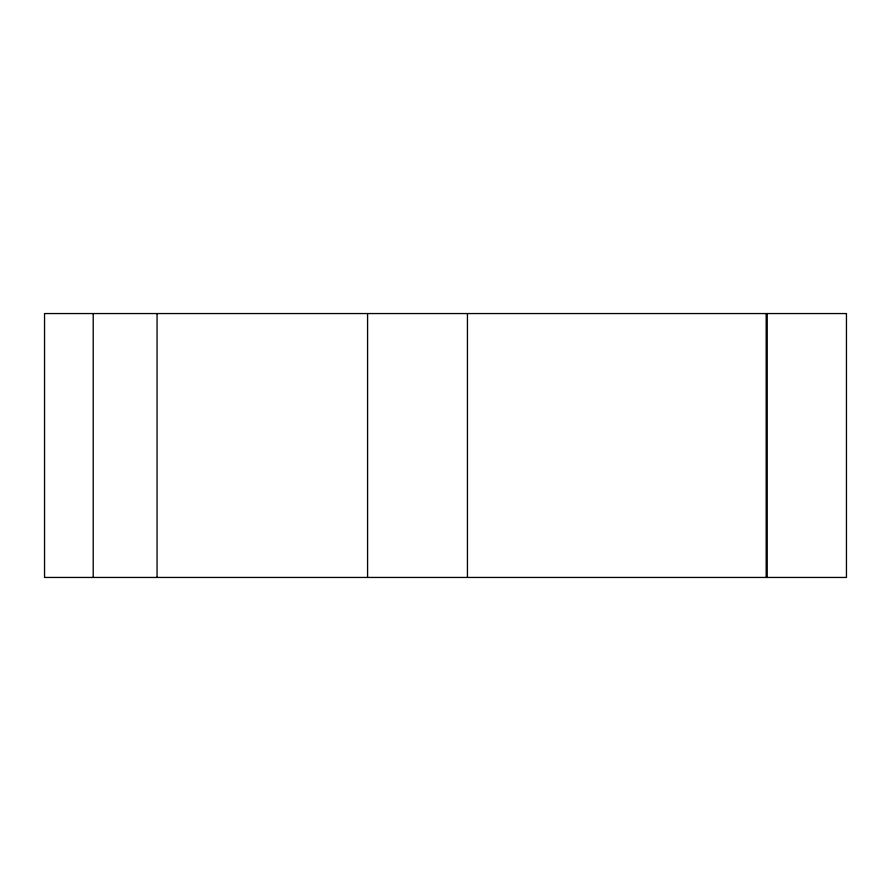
<?xml version="1.0" encoding="UTF-8"?>
<svg xmlns="http://www.w3.org/2000/svg" width="891" height="891" viewBox="0 0 891 891"><rect width="100%" height="100%" fill="white"/><g stroke="black" fill="none" stroke-linecap="round" stroke-linejoin="round"><path stroke-width="1.34" d="M767.218 313.554L767.218 577.446M766.182 313.554L766.182 577.446M467.441 313.554L467.441 577.446M367.582 313.554L367.582 577.446M157.061 313.554L157.061 577.446M93.21 313.554L93.21 577.446M846.45 313.554L44.55 313.554L44.55 577.446L846.45 577.446L846.45 313.554"/></g></svg>
